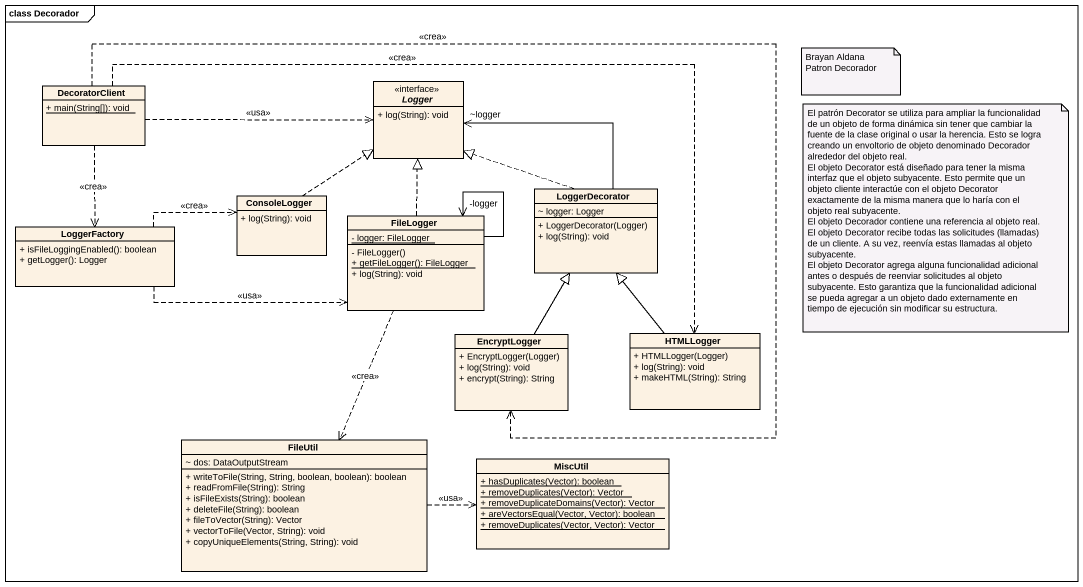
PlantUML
@startuml
mainframe class Decorador
hide circle
hide empty members
skinparam classAttributeIconSize 0
class DecoratorClient {
  {static} + main(String[]): void
}
interface Logger <<interface>> {
  + log(String): void
}
class ConsoleLogger {
  + log(String): void
}
class LoggerDecorator {
  ~ logger: Logger
  + LoggerDecorator(Logger)
  + log(String): void
}
class LoggerFactory {
  + isFileLoggingEnabled(): boolean
  + getLogger(): Logger
}
class FileLogger {
  {static} - logger: FileLogger
  - FileLogger()
  {static} + getFileLogger(): FileLogger
  + log(String): void
}
class EncryptLogger {
  + EncryptLogger(Logger)
  + log(String): void
  + encrypt(String): String
}
class HTMLLogger {
  + HTMLLogger(Logger)
  + log(String): void
  + makeHTML(String): String
}
class FileUtil {
  ~ dos: DataOutputStream
  + writeToFile(String, String, boolean, boolean): boolean
  + readFromFile(String): String
  + isFileExists(String): boolean
  + deleteFile(String): boolean
  + fileToVector(String): Vector
  + vectorToFile(Vector, String): void
  + copyUniqueElements(String, String): void
}
class MiscUtil {
  {static} + hasDuplicates(Vector): boolean
  {static} + removeDuplicates(Vector): Vector
  {static} + removeDuplicateDomains(Vector): Vector
  {static} + areVectorsEqual(Vector, Vector): boolean
  {static} + removeDuplicates(Vector, Vector): Vector
}
DecoratorClient .right.> Logger : <<usa>>
DecoratorClient ..> LoggerFactory : <<crea>>
DecoratorClient ..> EncryptLogger : <<crea>>
DecoratorClient .right.> HTMLLogger : <<crea>>
ConsoleLogger .up.|> Logger
LoggerDecorator -up-> "~logger" Logger
LoggerDecorator .up.|> Logger
LoggerFactory .right.> ConsoleLogger : <<crea>>
LoggerFactory .right.> FileLogger : <<usa>>
FileLogger .up.|> Logger
FileLogger --> "-logger" FileLogger
FileLogger ..> FileUtil : <<crea>>
EncryptLogger -up-|> LoggerDecorator
HTMLLogger -up-|> LoggerDecorator
FileUtil .right.> MiscUtil : <<usa>>
note as N1
  Brayan Aldana
  Patron Decorador
end note
note as N2
  El patrón Decorator se utiliza para ampliar la funcionalidad de un objeto de forma dinámica sin tener que cambiar la fuente de la clase original o usar la herencia. Esto se logra creando un envoltorio de objeto denominado Decorador alrededor del objeto real.
  El objeto Decorator está diseñado para tener la misma interfaz que el objeto subyacente. Esto permite que un objeto cliente interactúe con el objeto Decorator exactamente de la misma manera que lo haría con el objeto real subyacente.
  El objeto Decorador contiene una referencia al objeto real.
  El objeto Decorator recibe todas las solicitudes (llamadas) de un cliente. A su vez, reenvía estas llamadas al objeto subyacente.
  El objeto Decorator agrega alguna funcionalidad adicional antes o después de reenviar solicitudes al objeto subyacente. Esto garantiza que la funcionalidad adicional se pueda agregar a un objeto dado externamente en tiempo de ejecución sin modificar su estructura.
end note
@enduml
